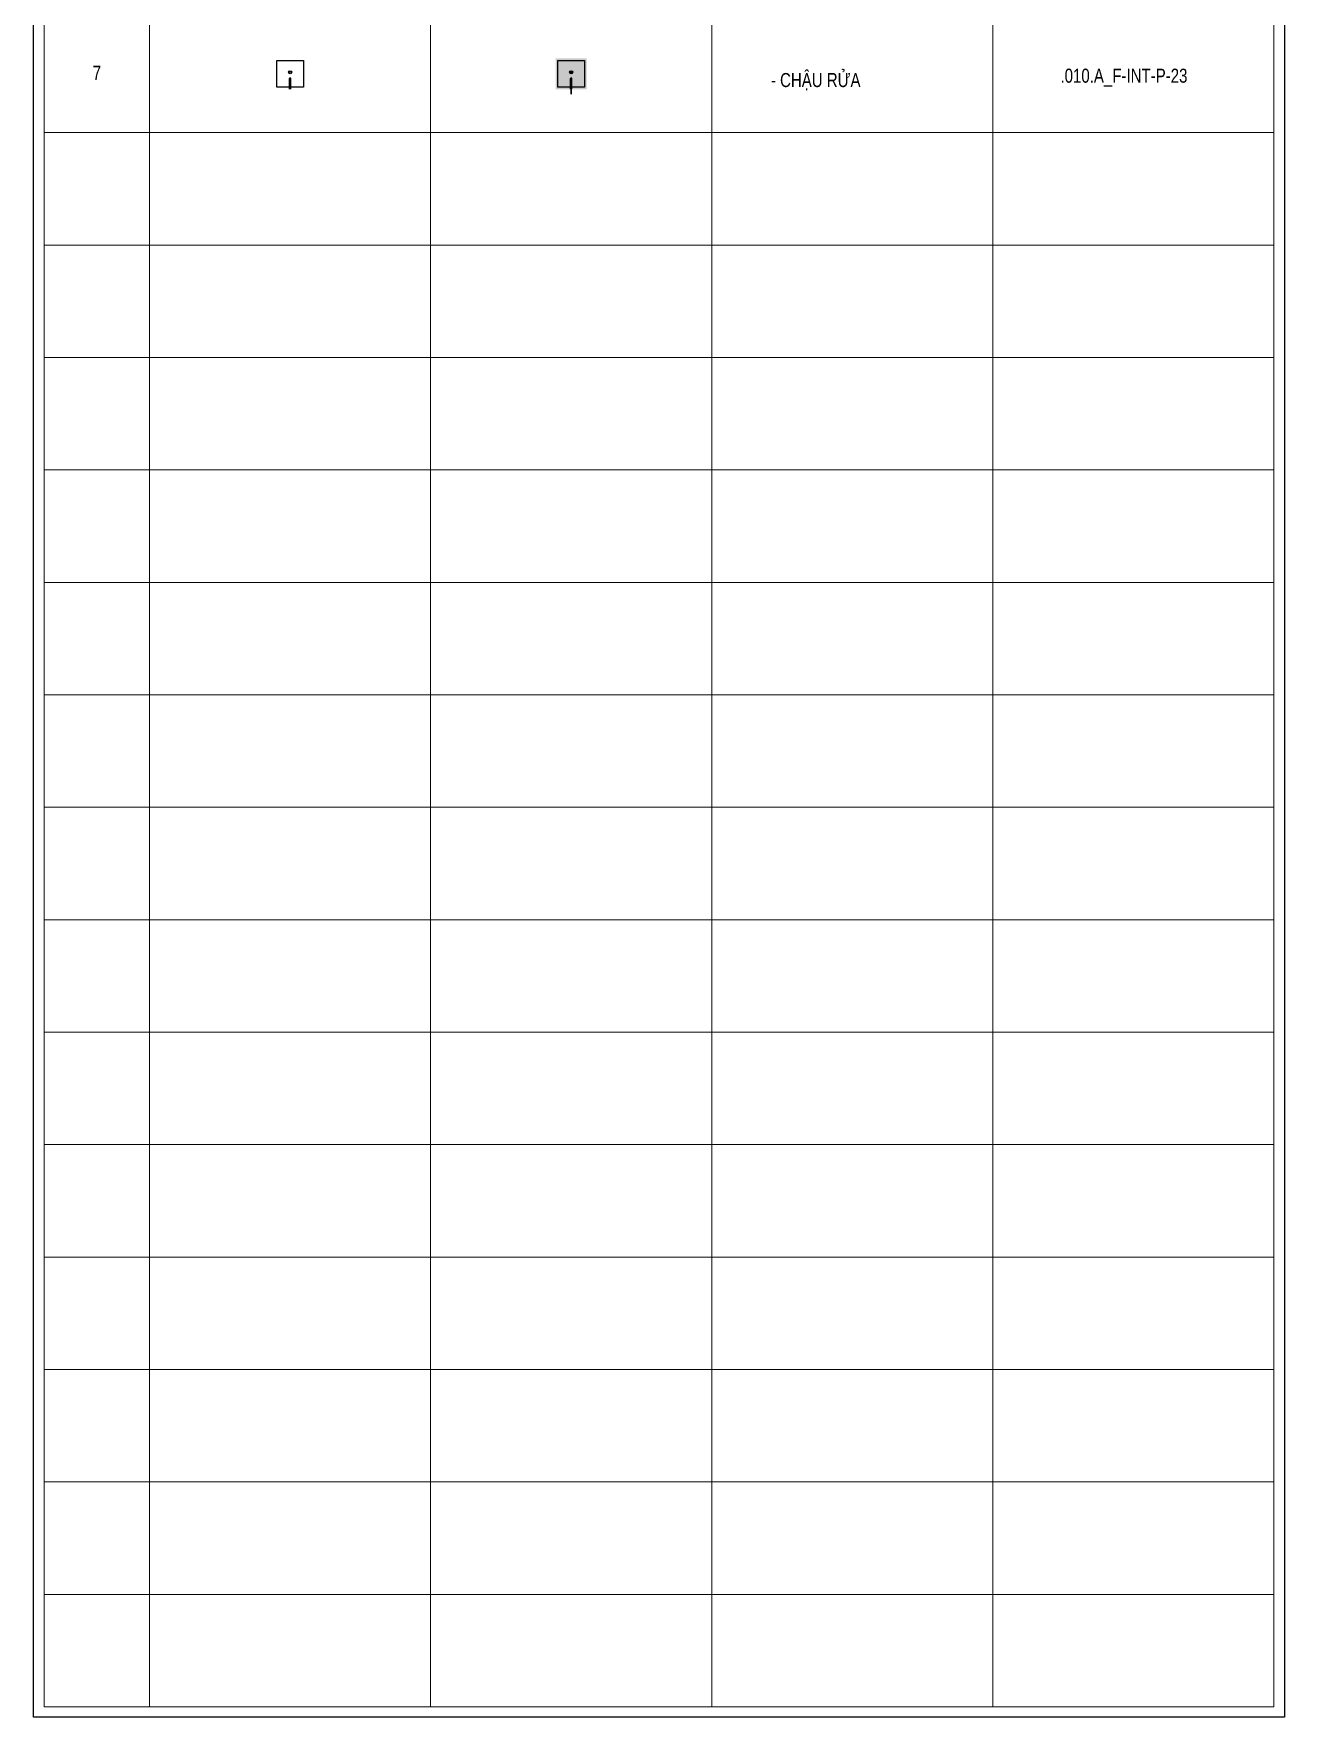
# Model space of a CAD drawing. Header units: millimetres. Extents: x 21129 to 2803301, y -510327 to 166837.
# Drawn here: x 339325 to 357125, y -210941 to -186984 of the extents above; entities that cross this region are included whole.
import ezdxf
from ezdxf.enums import TextEntityAlignment as Align

# ---------------------------------------------------------------- set-up
doc = ezdxf.new("R2010")
doc.units = ezdxf.units.MM
doc.set_wipeout_variables(frame=1)
doc.layers.add('....03_TNT_A_THIN', color=251, linetype='Continuous', lineweight=13, transparency=0.5)
doc.layers.add('...10_TNT_LINE_HATCH', color=250, linetype='Continuous', lineweight=0, transparency=0.5)
doc.layers.add('....10_TNT_A_COTE', color=14, linetype='Continuous')
doc.layers.add('....20_TNT_N_TEXT', color=9, linetype='Continuous')
doc.layers.add('....12_TNT_F_FURNITURE', color=27, linetype='Continuous', transparency=0.5)
doc.styles.add('.TNT_A_TXT_3_NOTE', font='uromans.shx', dxfattribs={"width": 0.8})

# ---------------------------------------------------------------- blocks, each defined once
blk = doc.blocks.new('*U323')
at = {"color": 27}
blk.add_wipeout([(10, 0), (10, 75), (220, 75), (220, 515), (-220, 515), (-220, 75), (-10, 75), (-10, 0)], dxfattribs=at)
for p, q in [((-190, 105), (-190, 485)), ((-190, 485), (190, 485)), ((190, 485), (190, 105)), ((-10, 105), (-190, 105)), ((-10, 75), (-10, 225)), ((0, 235), (0, 235)), ((10, 75), (10, 225)), ((190, 105), (10, 105))]:
    blk.add_line(p, q, dxfattribs=at)
for radius in [22.5, 15]:
    blk.add_circle((0, 315), radius, dxfattribs=at)
blk.add_arc((0, 225), 10, 0, 180, dxfattribs=at)
blk = doc.blocks.new('*U324')
at = {"layer": '...10_TNT_LINE_HATCH'}
h = blk.add_hatch(color=256, dxfattribs=at)
h.dxf.hatch_style = 1
h.paths.add_polyline_path([(-10, 0), (10, 0), (10, 75), (10, 225, 1), (-10, 225), (-10, 75)])
h = blk.add_hatch(color=256, dxfattribs=at)
h.dxf.hatch_style = 1
h.paths.add_polyline_path([(-10, 0), (10, 0), (10, 75), (10, 225, 1), (-10, 225), (-10, 75)])
at = {"color": 27}
blk.add_wipeout([(10, 0), (10, 75), (220, 75), (220, 515), (-220, 515), (-220, 75), (-10, 75), (-10, 0)], dxfattribs=at)
at = {"layer": '...10_TNT_LINE_HATCH'}
h = blk.add_hatch(color=253, dxfattribs=at)
h.dxf.hatch_style = 1
h.paths.add_polyline_path([(10, 75), (220, 75), (220, 515), (-220, 515), (-220, 75), (-10, 75), (-10, 105), (-190, 105), (-190, 485), (190, 485), (190, 105), (10, 105)])
h = blk.add_hatch(color=253, dxfattribs=at)
h.dxf.hatch_style = 1
h.paths.add_polyline_path([(10, 105), (190, 105), (190, 485), (-190, 485), (-190, 105), (-10, 105), (-10, 225, -1), (10, 225)])
h.paths.add_polyline_path([(-22.5, 315, -1), (22.5, 315, -1)], flags=16)
h.paths.add_polyline_path([(-15, 315, -1), (15, 315, -1)], flags=0)
h = blk.add_hatch(color=253, dxfattribs=at)
h.dxf.hatch_style = 1
h.paths.add_polyline_path([(-22.5, 315, 1), (22.5, 315, 1)])
h.paths.add_polyline_path([(15, 315, -1), (-15, 315, -1)], flags=16)
h = blk.add_hatch(color=253, dxfattribs=at)
h.dxf.hatch_style = 1
h.paths.add_polyline_path([(-15, 315, 1), (15, 315, 1)])
h = blk.add_hatch(color=253, dxfattribs=at)
h.dxf.hatch_style = 1
h.paths.add_polyline_path([(10, 225, 1), (-10, 225), (-10, 75), (-10, 0), (10, 0), (10, 75)])
at = {"color": 27}
for p, q in [((-190, 105), (-190, 485)), ((-190, 485), (190, 485)), ((190, 485), (190, 105)), ((-10, 105), (-190, 105)), ((-10, 75), (-10, 225)), ((0, 235), (0, 235)), ((10, 75), (10, 225)), ((190, 105), (10, 105))]:
    blk.add_line(p, q, dxfattribs=at)
for radius in [22.5, 15]:
    blk.add_circle((0, 315), radius, dxfattribs=at)
blk.add_arc((0, 225), 10, 0, 180, dxfattribs=at)

msp = doc.modelspace()

# ---------------------------------------------------------------- linework, layer by layer
at = {"layer": '....03_TNT_A_THIN'}
for p, q in [((352974.6, -174591.4), (352974.6, -210791.4)), ((340974.6, -177191.4), (340974.6, -210791.4)), ((344974.6, -177191.4), (344974.6, -210791.4)), ((348974.6, -177191.4), (348974.6, -210791.4)), ((339474.6, -188391.4), (356974.6, -188391.4)), ((339474.6, -189991.4), (356974.6, -189991.4)), ((339474.6, -191591.4), (356974.6, -191591.4)), ((339474.6, -193191.4), (356974.6, -193191.4)), ((339474.6, -194791.4), (356974.6, -194791.4)), ((339474.6, -196391.4), (356974.6, -196391.4)), ((339474.6, -197991.4), (356974.6, -197991.4)), ((339474.6, -199591.4), (356974.6, -199591.4)), ((339474.6, -201191.4), (356974.6, -201191.4)), ((339474.6, -202791.4), (356974.6, -202791.4)), ((339474.6, -204391.4), (356974.6, -204391.4)), ((339474.6, -205991.4), (356974.6, -205991.4)), ((339474.6, -207591.4), (356974.6, -207591.4)), ((339474.6, -209191.4), (356974.6, -209191.4)), ((339474.6, -210791.4), (356974.6, -210791.4))]:
    msp.add_line(p, q, dxfattribs=at)
msp.add_lwpolyline([(339474.6, -174591.4), (356974.6, -174591.4), (356974.6, -210791.4), (339474.6, -210791.4)], close=True, dxfattribs=at)
at = {"layer": '....10_TNT_A_COTE'}
msp.add_lwpolyline([(339324.6, -174441.4), (357124.6, -174441.4), (357124.6, -210941.4), (339324.6, -210941.4)], close=True, dxfattribs=at)

# ---------------------------------------------------------------- texts
at = {"layer": '....20_TNT_N_TEXT', "width": 0.8}
msp.add_text('7', height=200, dxfattribs=at).set_placement((340224.6, -187541.4), align=Align.MIDDLE)
at = {"layer": '....20_TNT_N_TEXT', "style": '.TNT_A_TXT_3_NOTE', "width": 0.8}
for s, p in [('- CHẬU RỬA', (349816.5, -187743.8)), ('.010.A_F-INT-P-23', (353938.4, -187681.8))]:
    msp.add_text(s, height=200, dxfattribs=at).set_placement(p)

# ---------------------------------------------------------------- next in the draw order: block references
at = {"layer": '....12_TNT_F_FURNITURE'}
for name, p in [('*U323', (342974.6, -187848.9)), ('*U324', (346974.6, -187848.9))]:
    msp.add_blockref(name, p, dxfattribs=at)

doc.saveas('drawing.dxf')
